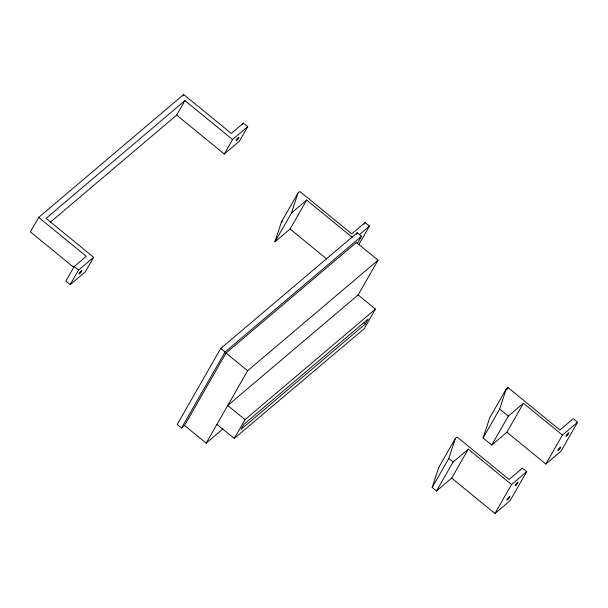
<?xml version="1.0" encoding="UTF-8"?>
<svg xmlns="http://www.w3.org/2000/svg" width="608" height="608" viewBox="0 0 608 608"><rect width="100%" height="100%" fill="white"/><g stroke="black" fill="none" stroke-linecap="round" stroke-linejoin="round"><path stroke-width="0.91" d="M352.07 237.181L306.668 200.07L290.077 229.034L274.915 241.893L281.428 221.958L298.011 193.002L299.828 191.459L351.758 233.898L365.104 222.581L369.436 226.123L358.834 244.621M274.915 241.893L291.498 212.929L298.011 193.002M432.197 487.449L438.702 467.514L455.293 438.558L457.11 437.015L509.04 479.454L522.386 468.137L526.718 471.679L510.127 500.635L494.965 513.494L451.691 478.131L436.521 490.983L432.197 487.449L448.78 458.485L455.293 438.558M483.079 437.996L489.592 418.061L506.175 389.105L507.999 387.562L559.93 430L573.276 418.684L577.6 422.218L561.017 451.182L545.847 464.041L506.897 432.212L491.735 445.064L483.079 437.996L499.67 409.032L506.175 389.105M50.061 222.429L176.67 115.094L224.276 153.999L239.438 141.14L247.737 126.662L243.405 123.128L231.276 133.41L183.669 94.506L38.692 217.413L30.4 231.891L73.606 267.208M38.692 217.413L86.298 256.318L74.161 266.6L65.869 281.078L70.201 284.62L85.363 271.761L93.655 257.283L46.056 218.378L184.969 100.616L232.568 139.513L247.737 126.662M70.201 284.62L78.493 270.134L93.655 257.283M182.75 96.117L183.669 94.506M176.67 115.094L184.969 100.616M224.276 153.999L232.568 139.513M242.486 124.731L243.405 123.128M357.314 243.656L361.532 236.299L357.2 232.765L220.719 348.468L177.179 424.498L181.503 428.032L184.536 425.463L226.001 353.058L356.425 242.493L378.062 260.178L358.158 294.926L227.734 405.49L245.047 419.642L375.47 309.077L358.158 294.926M181.503 428.032L225.044 352.009L361.532 236.299M184.536 425.463L206.173 443.141L247.638 370.743L378.062 260.178M216.957 424.316L234.262 438.467L245.047 419.642M356.265 234.399L357.2 232.765M364.184 224.192L365.104 222.581M365.385 323.958L368.258 318.942L243.937 424.308L241.034 429.377L365.385 323.958L363.941 322.78M375.47 309.077L364.268 328.624L234.262 438.467M436.521 490.983L453.112 462.019L468.274 449.168L511.548 484.53L526.718 471.679M451.691 478.131L468.274 449.168M507.072 389.166L507.999 387.562M491.735 445.064L508.326 416.108L523.488 403.248L562.438 435.077L577.6 422.218M506.897 432.212L523.488 403.248M494.965 513.494L511.548 484.53M545.847 464.041L562.438 435.077M291.498 212.929L306.668 200.07M281.428 221.958L282.636 220.932M359.32 234.688L369.436 226.123M206.173 443.141L222.84 429.02M290.077 229.034L326.694 258.962M499.67 409.032L508.326 416.108M448.78 458.485L453.112 462.019M220.719 348.468L225.044 352.009M226.001 353.058L247.638 370.743M74.161 266.6L78.493 270.134M360.476 237.401A2.272 0.395 -50.7 0 1 359.533 238.724M237.287 138.708L236.915 139.164A2.272 0.395 -50.7 0 0 236.117 140.813A2.272 0.395 -50.7 0 0 237.758 139.384L238.123 138.92A2.272 0.395 -50.7 0 0 238.929 137.271A2.272 0.395 -50.7 0 0 237.287 138.708M566.945 435.662A2.272 0.395 -50.7 0 0 568.875 432.782A2.272 0.395 -50.7 0 0 566.474 435.153A2.272 0.395 -50.7 0 0 566.945 435.662M558.729 450.004A2.272 0.395 -50.7 0 0 560.66 447.116A2.272 0.395 -50.7 0 0 558.258 449.487A2.272 0.395 -50.7 0 0 558.729 450.004M516.055 485.116A2.272 0.395 -50.7 0 0 517.986 482.235A2.272 0.395 -50.7 0 0 515.584 484.606A2.272 0.395 -50.7 0 0 516.055 485.116M507.847 499.457A2.272 0.395 -50.7 0 0 509.778 496.569A2.272 0.395 -50.7 0 0 507.376 498.94A2.272 0.395 -50.7 0 0 507.847 499.457M79.922 273.372A2.272 0.395 -50.7 0 0 81.852 270.484A2.272 0.395 -50.7 0 0 79.45 272.855A2.272 0.395 -50.7 0 0 79.922 273.372"/></g></svg>
